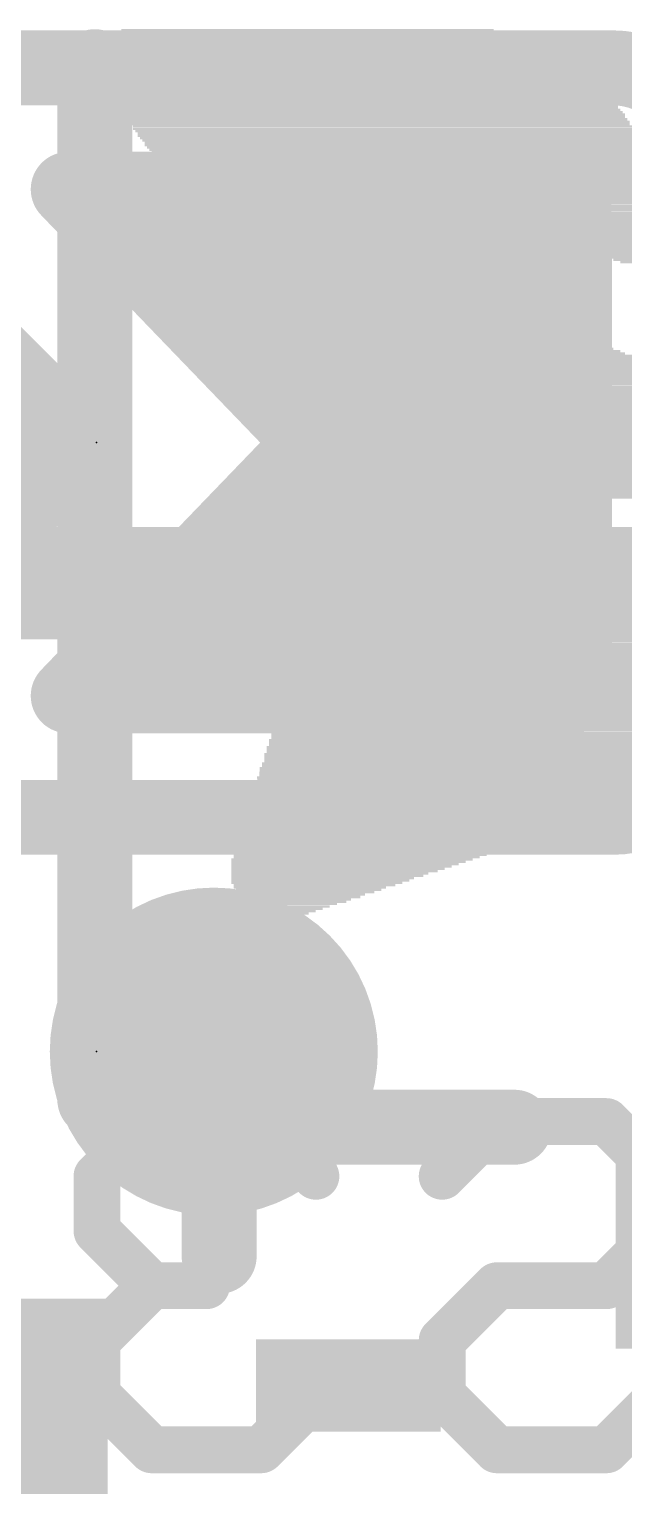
# Model space of a CAD drawing. Extents: x -0.1 to 25.5, y -0.1 to 17.9.
# Drawn here: x 10.485 to 12.097, y 10.126 to 14.075 of the extents above; entities that cross this region are included whole.
import ezdxf

# ---------------------------------------------------------------- set-up
doc = ezdxf.new("R2010")
doc.units = 0
for name, color, linetype in [('1', 12, 'CONTINUOUS'), ('16', 5, 'CONTINUOUS'), ('18', 110, 'CONTINUOUS'), ('21', 40, 'CONTINUOUS'), ('22', 6, 'CONTINUOUS'), ('23', 40, 'CONTINUOUS'), ('24', 6, 'CONTINUOUS')]:
    doc.layers.add(name, color=color, linetype=linetype)

# ---------------------------------------------------------------- blocks, each defined once
blk = doc.blocks.new('RECT')
blk.add_solid([(-0.5, -0.5), (0.5, -0.5), (-0.5, 0.5), (0.5, 0.5)])
blk = doc.blocks.new('RECT121920X243840R50')
at = {"const_width": 0.1905}
blk.add_lwpolyline([(0.2858, -0.5715), (0.2858, 0.5715, 0.4142), (0.1905, 0.6668), (-0.1905, 0.6668, 0.4142), (-0.2858, 0.5715), (-0.2858, -0.5715, 0.4142), (-0.1905, -0.6668), (0.1905, -0.6668, 0.4142)], format="xyb", close=True, dxfattribs=at)
blk.add_solid([(-0.2159, -0.5969), (0.2159, -0.5969), (-0.2159, 0.5969), (0.2159, 0.5969)])
blk = doc.blocks.new('ROUNDV')
at = {"const_width": 0.5}
blk.add_lwpolyline([(0, -0.25, 1), (0, 0.25, 1), (0, -0.25)], format="xyb", dxfattribs=at)

msp = doc.modelspace()

# ---------------------------------------------------------------- linework, layer by layer
at = {"layer": '1', "const_width": 0.3048}
msp.add_lwpolyline([(7.62, 12.573), (13.081, 12.573)], dxfattribs=at)
at = {"layer": '16'}
for points, const_width in [([(10.6331, 12.954), (9.9465, 13.6406)], 0.2032), ([(11.2522, 12.954), (10.591, 13.6406)], 0.2032), ([(10.591, 13.6406), (11.961, 13.6406)], 0.2032), ([(10.6162, 13.6144), (11.961, 13.6144)], 0.2032), ([(11.961, 13.6406), (11.961, 12.2674)], 0.2032), ([(10.8119, 13.4112), (11.961, 13.4112)], 0.2032), ([(11.0076, 13.208), (11.961, 13.208)], 0.2032), ([(9.375, 13.0048), (10.5823, 13.0048)], 0.2032), ([(11.2033, 13.0048), (11.961, 13.0048)], 0.2032), ([(11.684, 12.954), (12.7, 12.954)], 0.3048), ([(9.9965, 12.2674), (10.6331, 12.954)], 0.2032), ([(10.591, 12.2674), (11.2522, 12.954)], 0.2032), ([(9.375, 12.8016), (10.4918, 12.8016)], 0.2032), ([(11.1054, 12.8016), (11.961, 12.8016)], 0.2032), ([(10.9098, 12.5984), (11.961, 12.5984)], 0.2032), ([(10.7141, 12.3952), (11.961, 12.3952)], 0.2032), ([(11.961, 12.2674), (10.591, 12.2674)], 0.2032)]:
    msp.add_lwpolyline(points, dxfattribs=dict(at, const_width=const_width))
for points, const_width in [([(10.6276, 13.6758, 1), (10.5544, 13.6054)], 0.1016), ([(10.591, 13.6914, 1), (10.591, 13.5898)], 0.1016), ([(10.6162, 13.6652, 1), (10.6162, 13.5636)], 0.1016), ([(12.0118, 13.6406, 1), (11.9102, 13.6406)], 0.1016), ([(11.961, 13.5898, 1), (11.961, 13.6914)], 0.1016), ([(11.961, 13.5636, 1), (11.961, 13.6652)], 0.1016), ([(10.8119, 13.462, 1), (10.8119, 13.3604)], 0.1016), ([(11.961, 13.3604, 1), (11.961, 13.462)], 0.1016), ([(11.0076, 13.2588, 1), (11.0076, 13.1572)], 0.1016), ([(11.961, 13.1572, 1), (11.961, 13.2588)], 0.1016), ([(10.5823, 12.954, 1), (10.5823, 13.0556)], 0.1016), ([(11.2033, 13.0556, 1), (11.2033, 12.954)], 0.1016), ([(11.684, 13.0302, 1), (11.684, 12.8778)], 0.1524), ([(11.961, 12.954, 1), (11.961, 13.0556)], 0.1016), ([(10.6704, 12.9195, 1), (10.5958, 12.9885)], 0.1016), ([(10.5972, 12.9181, 1), (10.669, 12.9899)], 0.1016), ([(11.2888, 12.9188, 1), (11.2156, 12.9892)], 0.1016), ([(11.2156, 12.9188, 1), (11.2888, 12.9892)], 0.1016), ([(10.4918, 12.7508, 1), (10.4918, 12.8524)], 0.1016), ([(11.1054, 12.8524, 1), (11.1054, 12.7508)], 0.1016), ([(11.961, 12.7508, 1), (11.961, 12.8524)], 0.1016), ([(10.9098, 12.6492, 1), (10.9098, 12.5476)], 0.1016), ([(11.961, 12.5476, 1), (11.961, 12.6492)], 0.1016), ([(10.7141, 12.446, 1), (10.7141, 12.3444)], 0.1016), ([(11.961, 12.3444, 1), (11.961, 12.446)], 0.1016), ([(10.591, 12.3182, 1), (10.591, 12.2166)], 0.1016), ([(11.961, 12.2166, 1), (11.961, 12.3182)], 0.1016), ([(10.5544, 12.3026, 1), (10.6276, 12.2322)], 0.1016), ([(11.9102, 12.2674, 1), (12.0118, 12.2674)], 0.1016)]:
    msp.add_lwpolyline(points, format="xyb", dxfattribs=dict(at, const_width=const_width))
at = {"layer": '21', "const_width": 0.2032}
for points in [[(10.663, 13.973), (10.663, 11.173)], [(11, 10.748), (11, 11.098)], [(11, 11.098), (11.8, 11.098)]]:
    msp.add_lwpolyline(points, dxfattribs=at)
at = {"layer": '21', "const_width": 0.1016}
for points in [[(10.7138, 13.973, 1), (10.6122, 13.973)], [(10.6122, 11.173, 1), (10.7138, 11.173)], [(11.0508, 11.098, 1), (10.9492, 11.098)], [(11, 11.1488, 1), (11, 11.0472)], [(11.8, 11.0472, 1), (11.8, 11.1488)], [(10.9492, 10.748, 1), (11.0508, 10.748)]]:
    msp.add_lwpolyline(points, format="xyb", dxfattribs=at)
at = {"layer": '22'}
for points, const_width in [([(12.065, 13.97), (9.271, 13.97)], 0.2032), ([(9.271, 11.938), (12.065, 11.938)], 0.2032), ([(10.8173, 11.1133), (10.669, 10.965)], 0.127), ([(11.1139, 11.1133), (10.8173, 11.1133)], 0.127), ([(11.2622, 10.965), (11.1139, 11.1133)], 0.127), ([(11.6045, 10.965), (11.7528, 11.1133)], 0.127), ([(11.7528, 11.1133), (12.0494, 11.1133)], 0.127), ([(12.0494, 11.1133), (12.1977, 10.965)], 0.127), ([(10.669, 10.965), (10.669, 10.8167)], 0.127), ([(10.669, 10.8167), (10.8173, 10.6684)], 0.127), ([(12.1977, 10.8167), (12.0494, 10.6684)], 0.127), ([(10.8173, 10.6684), (10.669, 10.5201)], 0.127), ([(10.8173, 10.6684), (10.9656, 10.6684)], 0.127), ([(11.7528, 10.6684), (11.6045, 10.5201)], 0.127), ([(12.0494, 10.6684), (11.7528, 10.6684)], 0.127), ([(10.669, 10.5201), (10.669, 10.3718)], 0.127), ([(11.6045, 10.5201), (11.6045, 10.3718)], 0.127), ([(10.669, 10.3718), (10.8173, 10.2235)], 0.127), ([(11.1139, 10.2235), (11.2622, 10.3718)], 0.127), ([(11.6045, 10.3718), (11.7528, 10.2235)], 0.127), ([(12.0494, 10.2235), (12.1977, 10.3718)], 0.127), ([(10.8173, 10.2235), (11.1139, 10.2235)], 0.127), ([(11.7528, 10.2235), (12.0494, 10.2235)], 0.127)]:
    msp.add_lwpolyline(points, dxfattribs=dict(at, const_width=const_width))
for points, const_width in [([(12.319, 13.716, 0.4142), (12.065, 13.97)], 0.2032), ([(12.065, 14.0208, 1), (12.065, 13.9192)], 0.1016), ([(12.065, 13.9192, 1), (12.065, 14.0208)], 0.1016), ([(12.065, 11.938, 0.4142), (12.319, 12.192)], 0.2032), ([(12.065, 11.9888, 1), (12.065, 11.8872)], 0.1016), ([(12.065, 11.8872, 1), (12.065, 11.9888)], 0.1016), ([(10.8173, 11.145, 1), (10.8173, 11.0815)], 0.0635), ([(10.8397, 11.0908, 1), (10.7948, 11.1357)], 0.0635), ([(11.1363, 11.1357, 1), (11.0914, 11.0908)], 0.0635), ([(11.1139, 11.0815, 1), (11.1139, 11.145)], 0.0635), ([(11.7528, 11.145, 1), (11.7528, 11.0815)], 0.0635), ([(11.7752, 11.0908, 1), (11.7303, 11.1357)], 0.0635), ([(12.0718, 11.1357, 1), (12.0269, 11.0908)], 0.0635), ([(12.0494, 11.0815, 1), (12.0494, 11.145)], 0.0635), ([(10.7007, 10.965, 1), (10.6372, 10.965)], 0.0635), ([(10.6465, 10.9874, 1), (10.6914, 10.9425)], 0.0635), ([(11.2397, 10.9425, 1), (11.2846, 10.9874)], 0.0635), ([(11.582, 10.9874, 1), (11.6269, 10.9425)], 0.0635), ([(10.6914, 10.8391, 1), (10.6465, 10.7942)], 0.0635), ([(10.6372, 10.8167, 1), (10.7007, 10.8167)], 0.0635), ([(10.8173, 10.7001, 1), (10.8173, 10.6366)], 0.0635), ([(10.8397, 10.6459, 1), (10.7948, 10.6908)], 0.0635), ([(10.7948, 10.6459, 1), (10.8397, 10.6908)], 0.0635), ([(10.9656, 10.6366, 1), (10.9656, 10.7001)], 0.0635), ([(11.7528, 10.7001, 1), (11.7528, 10.6366)], 0.0635), ([(11.7752, 10.6459, 1), (11.7303, 10.6908)], 0.0635), ([(12.0269, 10.6908, 1), (12.0718, 10.6459)], 0.0635), ([(12.0494, 10.6366, 1), (12.0494, 10.7001)], 0.0635), ([(10.7007, 10.5201, 1), (10.6372, 10.5201)], 0.0635), ([(11.6362, 10.5201, 1), (11.5727, 10.5201)], 0.0635), ([(10.6465, 10.5425, 1), (10.6914, 10.4976)], 0.0635), ([(11.582, 10.5425, 1), (11.6269, 10.4976)], 0.0635), ([(10.6914, 10.3942, 1), (10.6465, 10.3493)], 0.0635), ([(11.2846, 10.3493, 1), (11.2397, 10.3942)], 0.0635), ([(11.6269, 10.3942, 1), (11.582, 10.3493)], 0.0635), ([(10.6372, 10.3718, 1), (10.7007, 10.3718)], 0.0635), ([(11.5727, 10.3718, 1), (11.6362, 10.3718)], 0.0635), ([(10.8173, 10.2553, 1), (10.8173, 10.1918)], 0.0635), ([(10.7948, 10.201, 1), (10.8397, 10.246)], 0.0635), ([(11.0914, 10.246, 1), (11.1363, 10.201)], 0.0635), ([(11.1139, 10.1918, 1), (11.1139, 10.2553)], 0.0635), ([(11.7528, 10.2553, 1), (11.7528, 10.1918)], 0.0635), ([(11.7303, 10.201, 1), (11.7752, 10.246)], 0.0635), ([(12.0269, 10.246, 1), (12.0718, 10.201)], 0.0635), ([(12.0494, 10.1918, 1), (12.0494, 10.2553)], 0.0635)]:
    msp.add_lwpolyline(points, format="xyb", dxfattribs=dict(at, const_width=const_width))
at = {"layer": '23'}
msp.add_point((10.668, 11.303), dxfattribs=at)
at = {"layer": '24'}
msp.add_point((10.668, 12.954), dxfattribs=at)

# ---------------------------------------------------------------- block references
at = {"layer": '1', "xscale": 0.5, "yscale": 0.25, "rotation": 270}
msp.add_blockref('RECT', (12.2, 10.748), dxfattribs=at)
at = {"layer": '1', "xscale": 1.075, "rotation": 90}
msp.add_blockref('RECT', (10.1981, 10.0956), dxfattribs=at)
at = {"layer": '1', "xscale": 0.5, "yscale": 0.25}
msp.add_blockref('RECT', (11.35, 10.398), dxfattribs=at)
at = {"layer": '16'}
msp.add_blockref('RECT121920X243840R50', (11.684, 12.954), dxfattribs=at)
at = {"layer": '18', "xscale": 0.889, "yscale": 0.889}
msp.add_blockref('ROUNDV', (10.9855, 11.303), dxfattribs=at)
msp.add_blockref('ROUNDV', (10.9855, 11.303), dxfattribs=at)
at = {"layer": '21'}
for p, xscale, yscale in [((11.2554, 14.0589), 1.0668, 0.0064), ((11.249, 14.0653), 1.0414, 0.0063), ((11.2395, 14.0716), 1.0096, 0.0064), ((11.2903, 14.0208), 1.1874, 0.0064), ((11.2871, 14.0272), 1.1684, 0.0063), ((11.2744, 14.0399), 1.1303, 0.0063), ((11.284, 14.0335), 1.1493, 0.0064), ((11.2713, 14.0462), 1.1113, 0.0064), ((11.2649, 14.0526), 1.0858, 0.0063), ((11.3125, 13.9954), 1.2446, 0.0064), ((11.3157, 13.9891), 1.251, 0.0063), ((11.3062, 14.0018), 1.2319, 0.0063), ((11.3221, 13.9827), 1.2637, 0.0064), ((11.2967, 14.0145), 1.2001, 0.0063), ((11.303, 14.0081), 1.2128, 0.0064), ((11.3347, 13.9573), 1.3017, 0.0064), ((11.3284, 13.97), 1.289, 0.0064), ((11.3316, 13.9637), 1.2954, 0.0063), ((11.3411, 13.951), 1.3144, 0.0063), ((11.3221, 13.9764), 1.2763, 0.0063), ((11.3506, 13.9383), 1.3208, 0.0063), ((11.3475, 13.9446), 1.3145, 0.0064), ((11.3538, 13.9319), 1.3272, 0.0064), ((11.357, 13.9256), 1.3335, 0.0063), ((11.3634, 13.9192), 1.3335, 0.0064), ((11.3665, 13.9129), 1.3398, 0.0063), ((11.3728, 13.9065), 1.3399, 0.0064), ((11.376, 13.9002), 1.3462, 0.0063), ((11.3824, 13.8938), 1.3462, 0.0064), ((11.3856, 13.8875), 1.3525, 0.0063), ((11.3919, 13.8811), 1.3526, 0.0064), ((11.3951, 13.8748), 1.3589, 0.0063), ((11.4015, 13.8684), 1.3589, 0.0064), ((11.4046, 13.862), 1.3526, 0.0063), ((11.4109, 13.8557), 1.3525, 0.0064), ((11.4142, 13.8494), 1.3589, 0.0063), ((11.4205, 13.843), 1.3589, 0.0064), ((11.4268, 13.8303), 1.3589, 0.0064), ((11.4237, 13.8367), 1.3525, 0.0063), ((11.4332, 13.8239), 1.3589, 0.0063), ((11.4364, 13.8176), 1.3525, 0.0064), ((11.4427, 13.8113), 1.3526, 0.0063), ((11.4459, 13.8049), 1.3589, 0.0064), ((11.449, 13.7986), 1.3525, 0.0063), ((11.4554, 13.7922), 1.3526, 0.0064), ((11.4586, 13.7858), 1.3589, 0.0063), ((11.4618, 13.7795), 1.3525, 0.0064), ((11.4681, 13.7732), 1.3526, 0.0063), ((11.4745, 13.7668), 1.3525, 0.0064), ((11.4745, 13.7605), 1.3525, 0.0063), ((11.4808, 13.7541), 1.3526, 0.0064), ((11.4871, 13.7477), 1.3525, 0.0063), ((11.6554, 13.7414), 1.6764, 0.0064), ((11.6554, 13.7351), 1.6764, 0.0063), ((11.6555, 13.7287), 1.6637, 0.0064), ((11.6586, 13.7224), 1.6574, 0.0063), ((11.6586, 13.716), 1.6446, 0.0064), ((11.6586, 13.7096), 1.6446, 0.0063), ((11.6618, 13.7033), 1.6383, 0.0064), ((11.6618, 13.697), 1.6256, 0.0063), ((11.6618, 13.6906), 1.6256, 0.0064), ((11.6618, 13.6843), 1.6129, 0.0063), ((11.665, 13.6779), 1.6065, 0.0064), ((11.6681, 13.6715), 1.6002, 0.0063), ((11.6681, 13.6652), 1.6002, 0.0064), ((11.6682, 13.6589), 1.5875, 0.0063), ((11.6713, 13.6525), 1.5812, 0.0064), ((11.6745, 13.6462), 1.5748, 0.0063), ((11.6713, 13.6398), 1.5684, 0.0064), ((11.6745, 13.6334), 1.5621, 0.0063), ((11.6776, 13.6271), 1.5557, 0.0064), ((11.6808, 13.6208), 1.5494, 0.0063), ((11.6808, 13.6144), 1.5494, 0.0064), ((11.6809, 13.6081), 1.5367, 0.0063), ((11.684, 13.6017), 1.5304, 0.0064), ((11.6872, 13.5953), 1.524, 0.0063), ((11.6872, 13.589), 1.524, 0.0064), ((11.6904, 13.5827), 1.5177, 0.0063), ((11.6936, 13.5763), 1.5113, 0.0064), ((11.6935, 13.57), 1.4986, 0.0063), ((11.6935, 13.5636), 1.4986, 0.0064), ((11.6967, 13.5572), 1.4922, 0.0063), ((11.6999, 13.5509), 1.4859, 0.0064), ((11.6999, 13.5446), 1.4859, 0.0063), ((11.7031, 13.5382), 1.4795, 0.0064), ((11.7062, 13.5319), 1.4732, 0.0063), ((11.7094, 13.5255), 1.4668, 0.0064), ((11.7094, 13.5191), 1.4668, 0.0063), ((11.7126, 13.5128), 1.4605, 0.0064), ((11.7157, 13.5065), 1.4541, 0.0063), ((11.7189, 13.5001), 1.4478, 0.0064), ((11.7189, 13.4938), 1.4478, 0.0063), ((11.7221, 13.4874), 1.4414, 0.0064), ((11.4586, 13.4811), 0.9017, 0.0063), ((11.4459, 13.4747), 0.8636, 0.0064), ((11.4364, 13.4684), 0.8445, 0.0063), ((12.192, 13.4811), 0.5016, 0.0063), ((12.2142, 13.4747), 0.4572, 0.0064), ((12.2301, 13.4684), 0.4254, 0.0063), ((11.4364, 13.462), 0.8319, 0.0064), ((11.4332, 13.4493), 0.8128, 0.0064), ((11.4364, 13.4557), 0.8191, 0.0063), ((11.4364, 13.443), 0.8065, 0.0063), ((11.4364, 13.4366), 0.7937, 0.0064), ((11.4395, 13.4303), 0.7874, 0.0063), ((11.4395, 13.4239), 0.7874, 0.0064), ((12.2396, 13.462), 0.4064, 0.0064), ((12.2492, 13.4557), 0.3873, 0.0063), ((12.2555, 13.4493), 0.3746, 0.0064), ((12.265, 13.443), 0.3556, 0.0063), ((11.4427, 13.4176), 0.781, 0.0063), ((11.4459, 13.4112), 0.7747, 0.0064), ((11.4523, 13.4049), 0.7747, 0.0063), ((11.4523, 13.3985), 0.7747, 0.0064), ((11.4554, 13.3922), 0.7684, 0.0063), ((11.4618, 13.3858), 0.7683, 0.0064), ((11.4649, 13.3795), 0.762, 0.0063), ((11.4681, 13.3731), 0.7684, 0.0064), ((11.4745, 13.3668), 0.7683, 0.0063), ((11.4776, 13.3604), 0.762, 0.0064), ((11.4808, 13.3541), 0.7684, 0.0063), ((11.4871, 13.3477), 0.7683, 0.0064), ((11.4935, 13.3414), 0.7684, 0.0063), ((11.4967, 13.335), 0.762, 0.0064), ((11.503, 13.3287), 0.7747, 0.0063), ((11.5062, 13.3223), 0.7684, 0.0064), ((11.5158, 13.316), 0.7747, 0.0063), ((11.5221, 13.3096), 0.7747, 0.0064), ((11.5252, 13.3033), 0.7811, 0.0063), ((11.5316, 13.2969), 0.781, 0.0064), ((11.538, 13.2906), 0.7811, 0.0063), ((11.5443, 13.2842), 0.781, 0.0064), ((11.5507, 13.2779), 0.7937, 0.0063), ((11.557, 13.2715), 0.7938, 0.0064), ((11.5666, 13.2652), 0.8001, 0.0063), ((11.5729, 13.2588), 0.8001, 0.0064), ((11.5824, 13.2525), 0.8064, 0.0063), ((11.5919, 13.2461), 0.8128, 0.0064), ((11.5983, 13.2398), 0.8128, 0.0063), ((11.6078, 13.2334), 0.8192, 0.0064), ((11.6174, 13.2271), 0.8255, 0.0063), ((11.6269, 13.2207), 0.8319, 0.0064), ((11.6332, 13.2144), 0.8446, 0.0063), ((11.6459, 13.208), 0.8446, 0.0064), ((11.6586, 13.2017), 0.8572, 0.0063), ((11.6681, 13.1953), 0.8636, 0.0064), ((11.6809, 13.189), 0.8763, 0.0063), ((11.6935, 13.1826), 0.889, 0.0064), ((11.7126, 13.1763), 0.9144, 0.0063), ((11.7316, 13.1699), 0.9398, 0.0064), ((11.9698, 13.1636), 1.4033, 0.0063), ((11.9729, 13.1572), 1.397, 0.0064), ((11.9793, 13.1509), 1.3843, 0.0063), ((11.9825, 13.1445), 1.3779, 0.0064), ((11.9856, 13.1382), 1.3716, 0.0063), ((11.992, 13.1318), 1.3716, 0.0064), ((11.9984, 13.1255), 1.3589, 0.0063), ((12.0046, 13.1191), 1.3589, 0.0064), ((12.0142, 13.1128), 1.3526, 0.0063), ((12.0237, 13.1064), 1.3589, 0.0064), ((12.0333, 13.1001), 1.3525, 0.0063), ((12.046, 13.0937), 1.3653, 0.0064), ((12.0587, 13.0874), 1.3653, 0.0063), ((12.0808, 13.081), 1.3843, 0.0064), ((12.1063, 13.0747), 1.4224, 0.0063), ((12.7508, 13.0683), 2.6734, 0.0064), ((12.7508, 13.062), 2.6606, 0.0063), ((12.754, 13.0556), 2.6289, 0.0064), ((12.7572, 13.0493), 2.6099, 0.0063), ((12.7572, 13.0429), 2.5845, 0.0064), ((12.7635, 13.0366), 2.559, 0.0063), ((12.7698, 13.0302), 2.5337, 0.0064), ((12.7731, 13.0239), 2.5019, 0.0063), ((12.7826, 13.0175), 2.4701, 0.0064), ((12.7985, 13.0112), 2.4257, 0.0063), ((12.0015, 12.9921), 0.5144, 0.0064), ((12.0237, 12.9985), 0.5207, 0.0063), ((12.8937, 13.0048), 2.2098, 0.0064), ((11.9031, 12.954), 0.5588, 0.0064), ((11.919, 12.9604), 0.5525, 0.0063), ((11.9317, 12.9667), 0.5525, 0.0064), ((11.9475, 12.9731), 0.5334, 0.0063), ((11.9666, 12.9794), 0.5334, 0.0064), ((11.9793, 12.9858), 0.5207, 0.0063), ((11.8428, 12.9159), 0.5779, 0.0064), ((11.8491, 12.9223), 0.5778, 0.0063), ((11.8618, 12.9286), 0.5778, 0.0064), ((11.8714, 12.935), 0.5715, 0.0063), ((11.8809, 12.9413), 0.5651, 0.0064), ((11.8936, 12.9477), 0.5651, 0.0063), ((11.7888, 12.8715), 0.5969, 0.0063), ((11.7919, 12.8778), 0.5905, 0.0064), ((11.8047, 12.8841), 0.5905, 0.0063), ((11.8078, 12.8905), 0.5842, 0.0064), ((11.8174, 12.8969), 0.5905, 0.0063), ((11.8269, 12.9032), 0.5842, 0.0064), ((11.8332, 12.9096), 0.5842, 0.0063), ((11.7507, 12.8334), 0.5969, 0.0063), ((11.7571, 12.8397), 0.5969, 0.0064), ((11.7634, 12.846), 0.5969, 0.0063), ((11.7698, 12.8524), 0.5969, 0.0064), ((11.776, 12.8588), 0.5969, 0.0063), ((11.7825, 12.8651), 0.5969, 0.0064), ((11.7157, 12.7953), 0.6033, 0.0063), ((11.7221, 12.8016), 0.6032, 0.0064), ((11.7285, 12.8079), 0.6033, 0.0063), ((11.7348, 12.8143), 0.6032, 0.0064), ((11.738, 12.8207), 0.5969, 0.0063), ((11.7444, 12.827), 0.5969, 0.0064), ((11.6904, 12.7572), 0.6159, 0.0063), ((11.6935, 12.7635), 0.6096, 0.0064), ((11.6999, 12.7698), 0.6096, 0.0063), ((11.7062, 12.7826), 0.6096, 0.0063), ((11.7031, 12.7762), 0.6033, 0.0064), ((11.7126, 12.7889), 0.6096, 0.0064), ((11.665, 12.7191), 0.6159, 0.0063), ((11.6713, 12.7317), 0.616, 0.0063), ((11.6713, 12.7254), 0.616, 0.0064), ((11.6776, 12.7381), 0.6159, 0.0064), ((11.684, 12.7508), 0.616, 0.0064), ((11.6808, 12.7445), 0.6096, 0.0063), ((11.6459, 12.681), 0.6286, 0.0063), ((11.6459, 12.6746), 0.6286, 0.0064), ((11.6523, 12.6873), 0.6287, 0.0064), ((11.6555, 12.7), 0.6223, 0.0064), ((11.6555, 12.6936), 0.6223, 0.0063), ((11.6618, 12.7127), 0.6223, 0.0064), ((11.6618, 12.7064), 0.6223, 0.0063), ((11.6332, 12.6365), 0.654, 0.0064), ((11.6364, 12.6429), 0.6477, 0.0063), ((11.6395, 12.6555), 0.6413, 0.0063), ((11.6395, 12.6492), 0.6413, 0.0064), ((11.6427, 12.6683), 0.635, 0.0063), ((11.6427, 12.6619), 0.635, 0.0064), ((11.6395, 12.5984), 0.6921, 0.0064), ((11.6332, 12.6048), 0.6794, 0.0063), ((11.63, 12.6238), 0.6604, 0.0064), ((11.6332, 12.6174), 0.6668, 0.0063), ((11.6364, 12.6111), 0.6731, 0.0064), ((11.6332, 12.6302), 0.654, 0.0063), ((12.3476, 12.5984), 0.5715, 0.0064), ((12.354, 12.6048), 0.5461, 0.0063), ((12.3603, 12.6111), 0.5334, 0.0064), ((11.9665, 12.5667), 1.3843, 0.0063), ((11.9665, 12.5603), 1.3843, 0.0064), ((11.9634, 12.5793), 1.3652, 0.0063), ((11.9666, 12.573), 1.3716, 0.0064), ((11.6427, 12.5921), 0.7112, 0.0063), ((11.9634, 12.5857), 1.3526, 0.0064), ((12.3381, 12.5921), 0.6033, 0.0063), ((11.9729, 12.5349), 1.4224, 0.0064), ((11.9761, 12.5286), 1.4288, 0.0063), ((11.9825, 12.5159), 1.4415, 0.0063), ((11.9793, 12.5222), 1.4351, 0.0064), ((11.9698, 12.5476), 1.4033, 0.0064), ((11.973, 12.5412), 1.4097, 0.0063), ((11.9698, 12.554), 1.3907, 0.0063), ((11.9856, 12.4968), 1.4732, 0.0064), ((12.0015, 12.4778), 1.505, 0.0063), ((11.992, 12.4905), 1.4859, 0.0063), ((11.9952, 12.4841), 1.4923, 0.0064), ((11.9856, 12.5031), 1.4605, 0.0063), ((11.9825, 12.5095), 1.4541, 0.0064), ((12.3285, 12.4524), 2.1844, 0.0063), ((12.3285, 12.446), 2.1844, 0.0064), ((12.3285, 12.4397), 2.1844, 0.0063), ((12.3285, 12.465), 2.1717, 0.0063), ((12.3285, 12.4587), 2.1717, 0.0064), ((12.0079, 12.4714), 1.5303, 0.0064), ((11.7983, 12.4143), 1.1494, 0.0063), ((11.7983, 12.4079), 1.1494, 0.0064), ((11.7951, 12.4016), 1.143, 0.0063), ((12.3285, 12.4333), 2.1971, 0.0064), ((12.3285, 12.4269), 2.1971, 0.0063), ((12.3285, 12.4206), 2.1971, 0.0064), ((11.7856, 12.3762), 1.1494, 0.0063), ((11.7856, 12.3698), 1.1494, 0.0064), ((11.7856, 12.3635), 1.1494, 0.0063), ((11.7919, 12.3952), 1.1493, 0.0064), ((11.7919, 12.3889), 1.1493, 0.0063), ((11.7888, 12.3825), 1.143, 0.0064), ((11.7698, 12.319), 1.1557, 0.0064), ((11.7729, 12.3381), 1.1494, 0.0063), ((11.7729, 12.3317), 1.1494, 0.0064), ((11.7729, 12.3254), 1.1494, 0.0063), ((11.7793, 12.3571), 1.1493, 0.0064), ((11.7793, 12.3508), 1.1493, 0.0063), ((11.7793, 12.3444), 1.1493, 0.0064), ((11.7571, 12.2809), 1.1557, 0.0064), ((11.7602, 12.2936), 1.1494, 0.0064), ((11.7602, 12.2873), 1.1494, 0.0063), ((11.7634, 12.3), 1.1557, 0.0063), ((11.7666, 12.3127), 1.1493, 0.0063), ((11.7666, 12.3063), 1.1493, 0.0064), ((11.7412, 12.2428), 1.1493, 0.0064), ((11.7475, 12.2619), 1.1494, 0.0063), ((11.7475, 12.2555), 1.1494, 0.0064), ((11.7475, 12.2492), 1.1494, 0.0063), ((11.7538, 12.2746), 1.1493, 0.0063), ((11.7538, 12.2682), 1.1493, 0.0064), ((11.7253, 12.2047), 1.143, 0.0064), ((11.7348, 12.2238), 1.1494, 0.0063), ((11.7316, 12.2174), 1.143, 0.0064), ((11.7316, 12.2111), 1.143, 0.0063), ((11.7412, 12.2365), 1.1493, 0.0063), ((11.738, 12.2301), 1.143, 0.0064), ((11.7063, 12.1666), 1.1303, 0.0064), ((11.7063, 12.1603), 1.1303, 0.0063), ((11.7157, 12.1857), 1.1367, 0.0063), ((11.7157, 12.1793), 1.1367, 0.0064), ((11.7126, 12.173), 1.1303, 0.0063), ((11.7221, 12.1984), 1.1366, 0.0063), ((11.7221, 12.192), 1.1366, 0.0064), ((11.6872, 12.1285), 1.1176, 0.0064), ((11.684, 12.1222), 1.1112, 0.0063), ((11.6967, 12.1476), 1.124, 0.0063), ((11.6935, 12.1412), 1.1176, 0.0064), ((11.6935, 12.1349), 1.1176, 0.0063), ((11.7031, 12.1539), 1.1239, 0.0064), ((11.6618, 12.0841), 1.0922, 0.0063), ((11.6745, 12.1095), 1.1049, 0.0063), ((11.6713, 12.1031), 1.0986, 0.0064), ((11.6713, 12.0968), 1.0986, 0.0063), ((11.665, 12.0904), 1.0859, 0.0064), ((11.6809, 12.1158), 1.1049, 0.0064), ((11.6332, 12.046), 1.0604, 0.0063), ((11.6395, 12.0523), 1.0605, 0.0064), ((11.6427, 12.0587), 1.0668, 0.0063), ((11.6523, 12.0714), 1.0859, 0.0063), ((11.6491, 12.065), 1.0795, 0.0064), ((11.6586, 12.0777), 1.0858, 0.0064), ((11.6014, 12.0079), 1.0223, 0.0063), ((11.6205, 12.0269), 1.0478, 0.0064), ((11.6237, 12.0333), 1.0541, 0.0063), ((11.6142, 12.0206), 1.0351, 0.0063), ((11.611, 12.0142), 1.0287, 0.0064), ((11.6301, 12.0396), 1.0541, 0.0064), ((11.5697, 11.9698), 0.9842, 0.0063), ((11.5633, 11.9634), 0.9715, 0.0064), ((11.5919, 11.9952), 1.016, 0.0063), ((11.5856, 11.9888), 1.0033, 0.0064), ((11.5824, 11.9825), 0.997, 0.0063), ((11.5761, 11.9761), 0.9843, 0.0064), ((11.5983, 12.0015), 1.016, 0.0064), ((11.5252, 11.9317), 0.9207, 0.0063), ((11.5189, 11.9253), 0.908, 0.0064), ((11.5475, 11.9507), 0.9525, 0.0064), ((11.5411, 11.9444), 0.9398, 0.0063), ((11.5348, 11.938), 0.9271, 0.0064), ((11.557, 11.9571), 0.9588, 0.0063), ((11.4649, 11.8872), 0.8255, 0.0064), ((11.4745, 11.8936), 0.8445, 0.0063), ((11.503, 11.9126), 0.889, 0.0064), ((11.4935, 11.9063), 0.87, 0.0063), ((11.4871, 11.8999), 0.8573, 0.0064), ((11.5126, 11.919), 0.8953, 0.0063), ((11.4109, 11.8555), 0.7429, 0.0063), ((11.4015, 11.8491), 0.7239, 0.0064), ((11.4427, 11.8745), 0.7938, 0.0064), ((11.4332, 11.8681), 0.7747, 0.0063), ((11.4237, 11.8618), 0.7557, 0.0064), ((11.4554, 11.8809), 0.8064, 0.0063), ((11.3506, 11.8174), 0.635, 0.0063), ((11.3411, 11.811), 0.616, 0.0064), ((11.3316, 11.8047), 0.5969, 0.0063), ((11.3602, 11.8237), 0.6541, 0.0064), ((11.3919, 11.8428), 0.7048, 0.0063), ((11.3824, 11.8364), 0.6858, 0.0064), ((11.3728, 11.83), 0.6667, 0.0063), ((11.2934, 11.7793), 0.5207, 0.0063), ((11.3125, 11.7919), 0.5588, 0.0063), ((11.2998, 11.7856), 0.5334, 0.0064), ((11.2808, 11.7729), 0.4953, 0.0064), ((11.2744, 11.7666), 0.4826, 0.0063), ((11.3221, 11.7983), 0.5779, 0.0064), ((11.2649, 11.7602), 0.4636, 0.0064), ((11.2586, 11.7538), 0.4381, 0.0063), ((11.2459, 11.7475), 0.4127, 0.0064), ((11.2427, 11.7412), 0.3937, 0.0063), ((11.2332, 11.7348), 0.3747, 0.0064), ((11.2237, 11.7285), 0.3429, 0.0063), ((11.2173, 11.7221), 0.3302, 0.0064), ((11.2078, 11.7157), 0.2985, 0.0063), ((11.2046, 11.7094), 0.2794, 0.0064), ((11.1951, 11.7031), 0.2477, 0.0063), ((11.1887, 11.6967), 0.2222, 0.0064), ((11.1824, 11.6904), 0.1969, 0.0063), ((11.1791, 11.684), 0.1651, 0.0064), ((11.1729, 11.6776), 0.1397, 0.0063), ((11.1665, 11.6713), 0.1016, 0.0064), ((11.1665, 11.665), 0.0635, 0.0063)]:
    msp.add_blockref('RECT', p, dxfattribs=dict(at, xscale=xscale, yscale=yscale))

doc.saveas('drawing.dxf')
